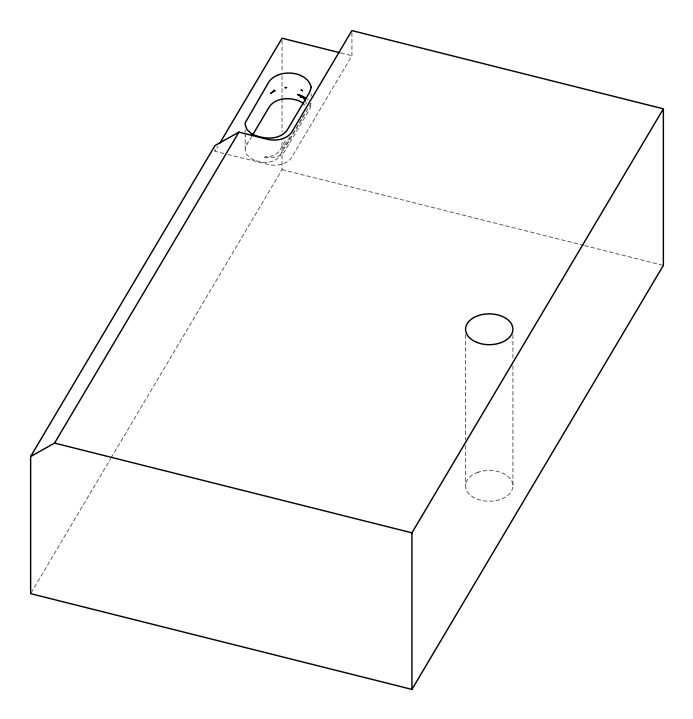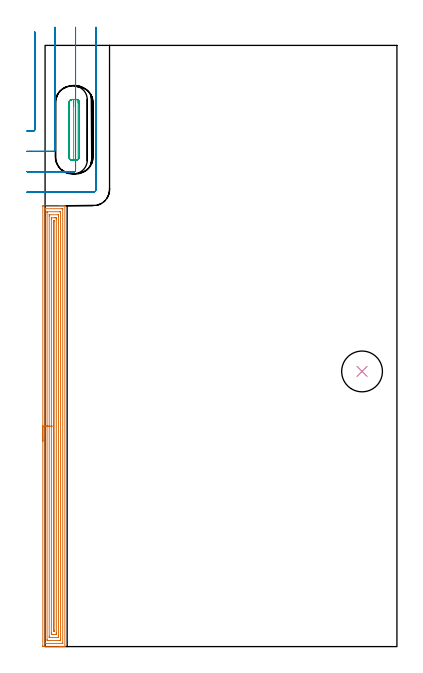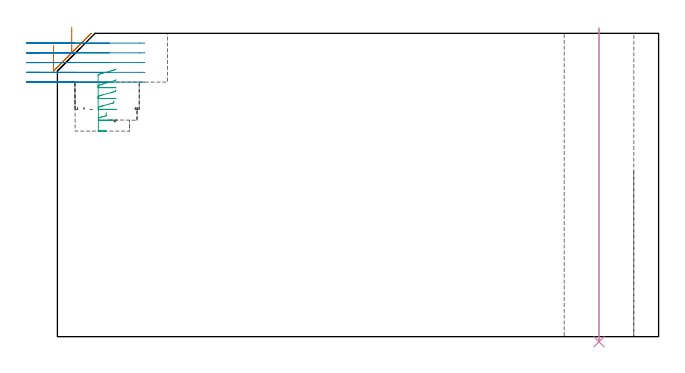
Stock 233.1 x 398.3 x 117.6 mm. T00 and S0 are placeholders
(PLAN: 4 operations, 2 tool changes, 21.2 min)
(1 AREA_MILL | FG_CHAMFER_SURFACE | UGT0205_001 | 14.22 min | 31892 mm3)
(2 MILL_CORNER_NOTCH_RECTANGULAR | CORNER_NOTCH_RECTANGULAR | UGT0201_100 | Follow Part, ap 4.5, ae 75% | 5.03 min | 84483 mm3)
(3 MILL_RECTANGULAR_POCKET | POCKET_RECTANGULAR_STRAIGHT | UGT0201_100 | Follow Part, ap 4.5, ae 75% | 1.47 min | 24480 mm3)
(4 INDEXABLE_INSERT_DRILL_THROUGH_HOLE_FROM_SOLID | STEP1HOLE | NXT0302_025 | 0.49 min | 67275 mm3)
(TOOL UGT0205_001 | Chamfer Mill 20 x 3 x 45 deg. | D20 FL50 Z2)
(TOOL UGT0201_100 | End Mill 18 mm | D18 FL22 Z2)
(TOOL NXT0302_025 | Index. Insert Drill 27mm [880-D2700L32-05] | D27 PA176 FL135 Z2)
(OP 1 AREA_MILL)
G17 G21 G94 G90
T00 M6
G54
G17 G0 G90 X-1.5 Y136.05 S1061 M3
G43 Z127.6 H0
Z113.
G94 G1 Y136.088 Z112.128 F250.
Y136.202 Z111.264
Y136.391 Z110.412
Y136.653 Z109.58
Y136.987 Z108.774
Y137.39 Z108.
Y137.858 Z107.264
Y138.39 Z106.572
Y138.979 Z105.929
Y139.622 Z105.34
Y140.314 Z104.808
Y141.05 Z104.34
Y141.824 Z103.937
Y142.63 Z103.603
Y143.462 Z103.341
Y144.314 Z103.152
Y145.178 Z103.038
Y146.05 Z103.
Y291.497
X-1.497 Y291.786 Z103.002
X-1.492 Y292.09 Z103.006
X-1.183 Y292.1 Z103.314
X9.816 Z114.31
X10.394 Z114.891
X10.709 Z115.205
X11.287 Z115.783
X11.601 Z116.096
X12.231 Z116.73
X12.673 Z117.172
X13.046 Y292.093 Z117.538
X13.097 Y292.09 Z117.588
X13.1 Y291.943 Z117.6
Y0.157
X13.097 Y0.009 Z117.588
X13.076 Y0.005 Z117.567
X13.044 Y0.002 Z117.536
X12.673 Y0. Z117.172
X12.231 Z116.73
X11.601 Z116.096
X10.394 Z114.891
X9.816 Z114.31
X-1.183 Y0.001 Z103.314
X-1.492 Y0.01 Z103.006
X-1.499 Y0.317 Z102.999
Y0.338
X-1.5 Y146.05 Z103.
X-0.086 Z104.414
Y289.796
X-0.085 Y289.881 Z104.415
X-0.081 Y290.049 Z104.419
X-0.079 Y290.091 Z104.421
X-0.073 Y290.093 Z104.427
X-0.05 Y290.097 Z104.45
X-0.001 Y290.099 Z104.499
X11.213 Y290.1 Z115.713
X11.601 Y290.096 Z116.101
X11.656 Y290.093 Z116.156
X11.669 Y290.091 Z116.169
X11.679 Y290.074 Z116.179
X11.682 Y289.965 Z116.182
X11.685 Y289.796 Z116.185
X11.686 Y2.304 Z116.186
X11.685 Y2.219 Z116.185
X11.681 Y2.051 Z116.181
X11.679 Y2.009 Z116.179
X11.673 Y2.007 Z116.173
X11.65 Y2.003 Z116.15
X11.601 Y2.001 Z116.101
X0.387 Y2. Z104.887
X-0.001 Y2.004 Z104.499
X-0.056 Y2.007 Z104.444
X-0.069 Y2.009 Z104.431
X-0.079 Y2.026 Z104.421
X-0.082 Y2.135 Z104.418
X-0.085 Y2.304 Z104.415
X-0.086 Y146.05 Z104.414
X1.328 Z105.828
X1.329 Y287.49 Z105.829
X1.33 Y287.927 Z105.83
X1.332 Y288.041 Z105.832
X1.335 Y288.088 Z105.835
X1.438 Y288.094 Z105.938
X1.612 Y288.099 Z106.112
X9.644 Y288.1 Z114.144
X9.816 Y288.097 Z114.316
X9.989 Y288.09 Z114.489
X10.265 Y288.069 Z114.765
X10.267 Y287.927 Z114.767
X10.271 Y287.473 Z114.771
Y4.61
X10.27 Y4.173 Z114.77
X10.268 Y4.059 Z114.768
X10.265 Y4.012 Z114.765
X10.161 Y4.006 Z114.661
X9.988 Y4.001 Z114.488
X1.956 Y4. Z106.456
X1.784 Y4.003 Z106.284
X1.611 Y4.01 Z106.111
X1.335 Y4.031 Z105.835
X1.333 Y4.173 Z105.833
X1.329 Y4.627 Z105.829
X1.328 Y146.05 Z105.828
X2.743 Z107.243
Y285.25
X2.749 Y286.07 Z107.249
X2.751 Y286.09 Z107.251
X2.773 Y286.094 Z107.273
X2.825 Y286.098 Z107.325
X2.931 Y286.1 Z107.431
X3.144 Z107.644
X8.678 Z113.178
X8.778 Y286.098 Z113.278
X8.828 Y286.094 Z113.328
X8.848 Y286.09 Z113.348
X8.85 Y286.078 Z113.35
X8.857 Y285.317 Z113.357
Y285.25
Y6.85
X8.851 Y6.03 Z113.351
X8.848 Y6.01 Z113.348
X8.827 Y6.006 Z113.327
X8.775 Y6.002 Z113.275
X8.669 Y6.001 Z113.169
X8.456 Y6. Z112.956
X2.922 Z107.422
X2.822 Y6.002 Z107.322
X2.772 Y6.006 Z107.272
X2.752 Y6.01 Z107.252
X2.75 Y6.022 Z107.25
X2.743 Y6.783 Z107.243
Y6.85
Y146.05
X4.157 Z108.657
Y282.878
X4.158 Y283.466 Z108.658
X4.159 Y283.767 Z108.659
X4.164 Y284.072 Z108.664
X4.169 Y284.091 Z108.669
X4.184 Y284.094 Z108.684
X4.223 Y284.097 Z108.723
X4.303 Y284.099 Z108.803
X4.461 Y284.1 Z108.961
X6.246 Z110.746
X6.505 Z111.005
X7.139 Y284.096 Z111.639
X7.405 Y284.092 Z111.905
X7.436 Y284.079 Z111.936
X7.438 Y284.058 Z111.938
X7.442 Y283.466 Z111.942
X7.443 Y283.162 Z111.943
Y9.222
X7.442 Y8.634 Z111.942
X7.441 Y8.333 Z111.941
X7.436 Y8.028 Z111.936
X7.431 Y8.009 Z111.931
X7.416 Y8.006 Z111.916
X7.377 Y8.003 Z111.877
X7.297 Y8.001 Z111.797
X7.139 Y8. Z111.639
X5.354 Z109.854
X5.095 Z109.595
X4.461 Y8.004 Z108.961
X4.195 Y8.008 Z108.695
X4.163 Y8.021 Z108.663
X4.162 Y8.042 Z108.662
X4.158 Y8.634 Z108.658
X4.157 Y8.938 Z108.657
Y146.05
X5.571 Z110.071
Y281.681
X5.572 Y281.91 Z110.072
X5.575 Y282.024 Z110.075
X5.578 Y282.079 Z110.078
X5.581 Y282.091 Z110.081
X5.591 Y282.092 Z110.091
X5.83 Y282.098 Z110.33
X5.983 Y282.093 Z110.483
X6.014 Y282.09 Z110.514
X6.022 Y282.038 Z110.522
X6.026 Y281.902 Z110.526
X6.028 Y281.681 Z110.528
X6.029 Y281.464 Z110.529
Y10.636
X6.028 Y10.419 Z110.528
X6.027 Y10.299 Z110.527
X6.022 Y10.031 Z110.522
X5.764 Y10.008 Z110.264
X5.617 Z110.117
X5.586 Y10.01 Z110.086
X5.578 Y10.062 Z110.078
X5.574 Y10.198 Z110.074
X5.572 Y10.419 Z110.072
X5.571 Y10.877 Z110.071
Y11.094
Y146.05
Y146.922 Z110.109
Y147.786 Z110.223
Y148.638 Z110.412
Y149.47 Z110.674
Y150.276 Z111.008
Y151.05 Z111.411
Y151.786 Z111.88
Y152.478 Z112.411
Y153.121 Z113.
Y153.71 Z113.643
Y154.242 Z114.335
Y154.71 Z115.071
Y155.113 Z115.845
Y155.447 Z116.651
Y155.709 Z117.483
Y155.898 Z118.335
Y156.012 Z119.2
Y156.05 Z120.071
G0 Z127.6
M5
M2
(OP 2 MILL_CORNER_NOTCH_RECTANGULAR)
G17 G21 G94 G90
T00 M6
G54
G17 G0 G90 X-12. Y341.596 S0 M3
G43 Z127.6 H0
Z113.82
G94 G1 X-9. Y341.6 F250.
X-8.944 F500.
X-7.695
G3 X-6.8 Y342.495 R0.9
G1 Y404.196
Y407.196 F250.
G0 Z127.6
X-12. Y328.094
Z113.82
G1 X-9. Y328.1
X-8.944 F500.
X5.805
G3 X6.7 Y328.995 R0.9
G1 Y407.3
Y410.3 F250.
G0 Z127.6
X-12. Y314.588
Z113.82
G1 X-9. Y314.6
X-8.944 F500.
X19.304
G3 X20.2 Y315.496 R0.9
G1 Y407.3
Y410.3 F250.
G0 Z127.6
X-11.944 Y301.1
Z113.82
G1 X-8.944
X31.9 F500.
G3 X33.7 Y302.9 R1.8
G1 Y407.3
Y410.3 F250.
G0 Z127.6
X-12. Y341.6
Z110.04
G1 X-9.
X-7.695 F500.
G3 X-6.8 Y342.495 R0.9
G1 Y404.196
Y407.196 F250.
G0 Z127.6
X-12. Y328.1
Z110.04
G1 X-9.
X5.805 F500.
G3 X6.7 Y328.995 R0.9
G1 Y407.3
Y410.3 F250.
G0 Z127.6
X-12. Y314.6
Z110.04
G1 X-9.
X19.305 F500.
G3 X20.2 Y315.495 R0.9
G1 Y407.3
Y410.3 F250.
G0 Z127.6
X-12. Y301.1
Z110.04
G1 X-9.
X31.9 F500.
G3 X33.7 Y302.9 R1.8
G1 Y407.3
Y410.3 F250.
G0 Z127.6
X-12. Y341.6
Z106.26
G1 X-9.
X-7.695 F500.
G3 X-6.8 Y342.495 R0.9
G1 Y404.196
Y407.196 F250.
G0 Z127.6
X-12. Y328.1
Z106.26
G1 X-9.
X5.805 F500.
G3 X6.7 Y328.995 R0.9
G1 Y407.3
Y410.3 F250.
G0 Z127.6
X-12. Y314.6
Z106.26
G1 X-9.
X19.305 F500.
G3 X20.2 Y315.495 R0.9
G1 Y407.3
Y410.3 F250.
G0 Z127.6
X-12. Y301.1
Z106.26
G1 X-9.
X31.9 F500.
G3 X33.7 Y302.9 R1.8
G1 Y407.3
Y410.3 F250.
G0 Z127.6
X-12. Y341.6
Z102.48
G1 X-9.
X-7.695 F500.
G3 X-6.8 Y342.495 R0.9
G1 Y404.196
Y407.196 F250.
G0 Z127.6
X-12. Y328.1
Z102.48
G1 X-9.
X5.805 F500.
G3 X6.7 Y328.995 R0.9
G1 Y407.3
Y410.3 F250.
G0 Z127.6
X-12. Y314.6
Z102.48
G1 X-9.
X19.304 F500.
G3 X20.2 Y315.496 R0.9
G1 Y407.3
Y410.3 F250.
G0 Z127.6
X-12. Y301.1
Z102.48
G1 X-9.
X31.9 F500.
G3 X33.7 Y302.9 R1.8
G1 Y407.3
Y410.3 F250.
G0 Z127.6
X-12. Y341.6
Z98.7
G1 X-9.
X-7.695 F500.
G3 X-6.8 Y342.495 R0.9
G1 Y404.196
Y407.196 F250.
G0 Z127.6
X-12. Y328.1
Z98.7
G1 X-9.
X5.805 F500.
G3 X6.7 Y328.995 R0.9
G1 Y407.3
Y410.3 F250.
G0 Z127.6
X-12. Y314.6
Z98.7
G1 X-9.
X19.304 F500.
G3 X20.2 Y315.496 R0.9
G1 Y407.3
Y410.3 F250.
G0 Z127.6
X-12. Y301.1
Z98.7
G1 X-9.
X31.9 F500.
G3 X33.7 Y302.9 R1.8
G1 Y407.3
Y410.3 F250.
G0 Z127.6
M5
M2
(OP 3 MILL_RECTANGULAR_POCKET)
G17 G21 G94 G90
T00 M6
G54
G17 G0 G90 X22.652 Y360.752 S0 M3
G43 Z127.6 H0
Z103.756
G94 G1 X22.638 Y360.839 Z103.732 F250.
X22.508 Y361.212 Z103.626
X22.313 Y361.556 Z103.52
X22.059 Y361.859 Z103.414
X21.756 Y362.113 Z103.308
X21.412 Y362.308 Z103.202
X21.039 Y362.438 Z103.097
X20.648 Y362.5 Z102.991
X17.852 Z102.241
X17.461 Y362.438 Z102.135
X17.088 Y362.308 Z102.029
X16.744 Y362.113 Z101.923
X16.441 Y361.859 Z101.818
X16.187 Y361.556 Z101.712
X15.992 Y361.212 Z101.606
X15.862 Y360.839 Z101.5
X15.8 Y360.448 Z101.394
Y360.3 Z101.354
Y342.35 Z96.544
Y324.4 F500.
G3 X18. Y322.2 R2.2
G1 X20.5
G3 X22.7 Y324.4 R2.2
G1 Y360.3
G3 X20.5 Y362.5 R2.2
G1 X18.
G3 X15.8 Y360.3 R2.2
G1 Y342.35
Y341.35
G0 X22.652 Y360.752 Z99.544
G1 X22.638 Y360.839 Z99.521 F250.
X22.508 Y361.212 Z99.415
X22.313 Y361.556 Z99.309
X22.059 Y361.859 Z99.203
X21.756 Y362.113 Z99.097
X21.412 Y362.308 Z98.991
X21.039 Y362.438 Z98.885
X20.648 Y362.5 Z98.779
X17.852 Z98.03
X17.461 Y362.438 Z97.924
X17.088 Y362.308 Z97.818
X16.744 Y362.113 Z97.712
X16.441 Y361.859 Z97.606
X16.187 Y361.556 Z97.501
X15.992 Y361.212 Z97.395
X15.862 Y360.839 Z97.289
X15.8 Y360.448 Z97.183
Y360.3 Z97.143
Y342.35 Z92.333
Y324.4 F500.
G3 X18. Y322.2 R2.2
G1 X20.5
G3 X22.7 Y324.4 R2.2
G1 Y360.3
G3 X20.5 Y362.5 R2.2
G1 X18.
G3 X15.8 Y360.3 R2.2
G1 Y342.35
Y341.35
G0 X22.652 Y360.752 Z95.333
G1 X22.638 Y360.839 Z95.31 F250.
X22.508 Y361.212 Z95.204
X22.313 Y361.556 Z95.098
X22.059 Y361.859 Z94.992
X21.756 Y362.113 Z94.886
X21.412 Y362.308 Z94.78
X21.039 Y362.438 Z94.674
X20.648 Y362.5 Z94.568
X17.852 Z93.819
X17.461 Y362.438 Z93.713
X17.088 Y362.308 Z93.607
X16.744 Y362.113 Z93.501
X16.441 Y361.859 Z93.395
X16.187 Y361.556 Z93.289
X15.992 Y361.212 Z93.183
X15.862 Y360.839 Z93.078
X15.8 Y360.448 Z92.972
Y360.3 Z92.932
Y342.35 Z88.122
Y324.4 F500.
G3 X18. Y322.2 R2.2
G1 X20.5
G3 X22.7 Y324.4 R2.2
G1 Y360.3
G3 X20.5 Y362.5 R2.2
G1 X18.
G3 X15.8 Y360.3 R2.2
G1 Y342.35
Y341.35
G0 X21.885 Y360.252 Z91.122
G1 Y360.314 Z91.106 F250.
X21.88 Y361.897 Z90.681
X21.788 Y361.977 Z90.649
X21.473 Y362.194 Z90.546
X21.147 Y362.31 Z90.454
X20.942 Y362.364 Z90.397
X20.711 Y362.402 Z90.334
X20.454 Y362.42 Z90.265
X19.25 Y362.422 Z89.942
X18.046 Y362.417 Z89.62
X17.792 Y362.402 Z89.552
X17.562 Y362.37 Z89.489
X17.354 Y362.314 Z89.432
X17.165 Y362.242 Z89.378
X16.82 Y362.052 Z89.272
X16.376 Y361.694 Z89.119
X16.082 Y361.186 Z88.962
X16.003 Y361.001 Z88.908
X15.942 Y360.796 Z88.851
X15.903 Y360.565 Z88.788
X15.884 Y360.31 Z88.719
X15.879 Y357.919 Z88.079
Y342.366 Z83.911
Y326.781 F500.
X15.884 Y324.39
X15.903 Y324.135
X15.942 Y323.904
X16.003 Y323.699
X16.082 Y323.514
X16.376 Y323.006
X16.82 Y322.648
G3 X18.046 Y322.283 R2.095
G1 X18.647 Y322.278
X20.451 Y322.277
X20.942 Y322.336
X21.332 Y322.456
X21.88 Y322.753
Y361.897
X21.788 Y361.977
X21.473 Y362.194
X21.147 Y362.31
X20.942 Y362.364
X20.711 Y362.402
X20.454 Y362.42
X19.25 Y362.422
X18.046 Y362.417
G3 X16.82 Y362.052 R2.113
G1 X16.376 Y361.694
X16.082 Y361.186
X16.003 Y361.001
X15.942 Y360.796
X15.903 Y360.565
X15.884 Y360.31
X15.879 Y357.919
Y342.366
Y341.366
G0 X18.933 Y357.718 Z86.911
G1 Y362.422 Z85.65 F250.
X18.61 Y362.423 Z85.564
X18.047 Y362.419 Z85.413
X17.793 Y362.402 Z85.345
X17.562 Y362.37 Z85.282
X17.354 Y362.314 Z85.225
X17.165 Y362.242 Z85.171
X16.82 Y362.052 Z85.065
X16.376 Y361.694 Z84.912
X16.082 Y361.186 Z84.755
X16.003 Y361.001 Z84.701
X15.942 Y360.796 Z84.644
X15.903 Y360.565 Z84.581
X15.884 Y360.31 Z84.512
X15.879 Y357.919 Z83.872
Y342.35 Z79.7
Y326.781 F500.
X15.884 Y324.39
X15.903 Y324.135
X15.942 Y323.904
X16.003 Y323.699
X16.082 Y323.514
X16.376 Y323.006
X16.82 Y322.648
G3 X18.046 Y322.283 R2.095
G1 X18.933 Y322.278
Y362.422
X18.61 Y362.423
X18.047 Y362.419
G3 X16.82 Y362.052 R2.15
G1 X16.376 Y361.694
X16.082 Y361.186
X16.003 Y361.001
X15.942 Y360.796
X15.903 Y360.565
X15.884 Y360.31
X15.879 Y357.919
Y342.35
Y341.35
G0 Z127.6
M5
M2
(OP 4 INDEXABLE_INSERT_DRILL_THROUGH_HOLE_FROM_SOLID)
G17 G21 G94 G90
T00 M6
G54
G17 G0 G90 X210. Y182.3 S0 M3
G43 Z127.6 H1
G94 G81 G98 Z-1.971 F250. R119.6
G80
M5
M2
